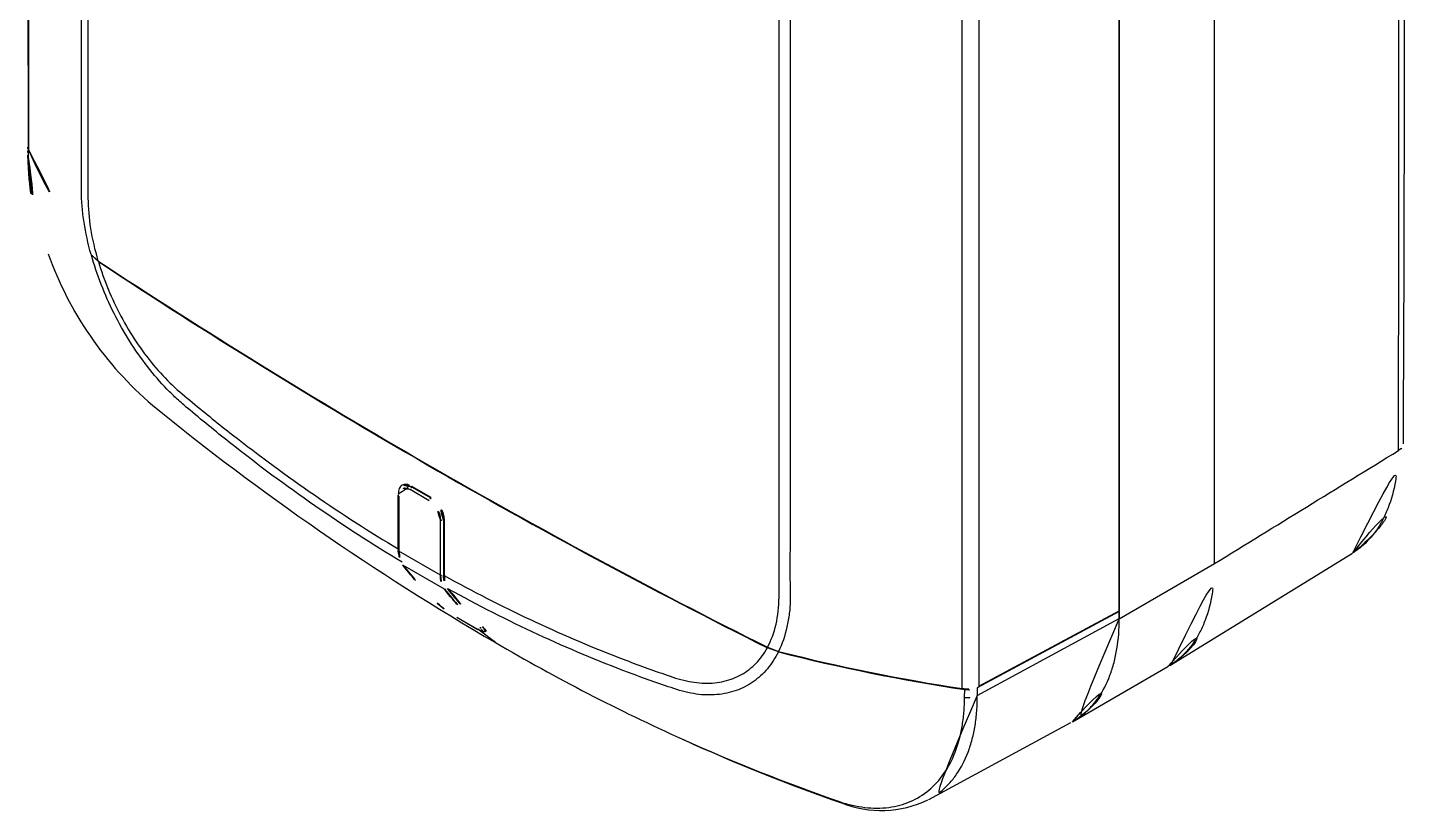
# Model space of a CAD drawing. Extents: x 16296660632 to 16296680496, y -37409619871 to -37409616057.
# Drawn here: x 16296679438.9 to 16296679744.7, y -37409616945.4 to -37409616771.5 of the extents above; entities that cross this region are included whole.
import ezdxf

# ---------------------------------------------------------------- set-up
doc = ezdxf.new("R2010")
doc.units = 0
doc.header["$LTSCALE"] = 10
doc.header["$MEASUREMENT"] = 0
for name, color, linetype in [('BACK_CASE_DADA_2', 7, 'CONTINUOUS'), ('FRONT_CASE_DADA_', 7, 'CONTINUOUS'), ('SIDE_CASE', 7, 'CONTINUOUS'), ('WATER_TRAY_WINDO', 7, 'CONTINUOUS'), ('물받이', 7, 'CONTINUOUS')]:
    doc.layers.add(name, color=color, linetype=linetype)

msp = doc.modelspace()

# ---------------------------------------------------------------- linework, layer by layer
at = {"layer": 'BACK_CASE_DADA_2', "color": 7, "linetype": 'Continuous', "ltscale": 25.4}
msp.add_line((16296679692.55648, -37409616913.170807), (16296679733.13188, -37409616888.224777), dxfattribs=at)
for centre, radius, start, end in [((16296647464.75717, -37409616783.294746), 32278.708311, 359.8539976354, 0.1783503441), ((16296663510.9408, -37409616775.308228), 16233.761963, 359.6870117489, 0.3317852561), ((16296679716.83073, -37409616865.84594), 27.675739, 306.38581042, 3.94517119)]:
    msp.add_arc(centre, radius, start, end, dxfattribs=at)
msp.add_ellipse((16296679740.483589, -37409616863.839302), major_axis=(-3.998369, 0.114215), ratio=0.5569625964, start_param=2.3898475993, end_param=3.1353648795, dxfattribs=at)
for points in [[(16296679702.51226, -37409616890.555946), (16296679716.12849, -37409616882.185341), (16296679729.74472, -37409616873.814537), (16296679743.36095, -37409616865.443542)], [(16296679733.1453, -37409616888.25222), (16296679733.18313, -37409616888.228897), (16296679733.22089, -37409616888.205406), (16296679733.25857, -37409616888.18177)]]:
    msp.add_open_spline(points, degree=3, dxfattribs=at)
for points, knots in [([(16296679733.25857, -37409616888.18177), (16296679733.516399, -37409616888.019989), (16296679733.77051, -37409616887.850754), (16296679734.36343, -37409616887.432083), (16296679734.699739, -37409616887.175362), (16296679736.33271, -37409616885.830437), (16296679737.488001, -37409616884.559097), (16296679739.001431, -37409616882.369324), (16296679739.469191, -37409616881.591949), (16296679740.114969, -37409616880.353508), (16296679740.32091, -37409616879.928612), (16296679740.71381, -37409616879.054268), (16296679740.9011, -37409616878.603996), (16296679741.78282, -37409616876.312103), (16296679742.32021, -37409616874.335648), (16296679743.078529, -37409616870.104057), (16296679743.299931, -37409616867.848686), (16296679743.36095, -37409616865.443542)], [0.44591110666, 0.44591110666, 0.44591110666, 0.44591110666, 0.46875, 0.46875, 0.5, 0.5, 0.625, 0.625, 0.6875, 0.6875, 0.71875, 0.71875, 0.75, 0.75, 0.875, 0.875, 1, 1, 1, 1]), ([(16296679692.86846, -37409616913.008217), (16296679693.069, -37409616912.878708), (16296679693.267191, -37409616912.744614), (16296679693.80382, -37409616912.364479), (16296679694.13825, -37409616912.108383), (16296679695.761881, -37409616910.76664), (16296679696.90741, -37409616909.499947), (16296679698.40365, -37409616907.320061), (16296679698.865179, -37409616906.546516), (16296679699.500759, -37409616905.314743), (16296679699.703159, -37409616904.892212), (16296679700.088699, -37409616904.022911), (16296679700.27215, -37409616903.575211), (16296679701.132271, -37409616901.297203), (16296679701.64546, -37409616899.33651), (16296679702.335449, -37409616895.149117), (16296679702.51226, -37409616892.92244), (16296679702.51226, -37409616890.555946)], [0.45079476143, 0.45079476143, 0.45079476143, 0.45079476143, 0.46875, 0.46875, 0.5, 0.5, 0.625, 0.625, 0.6875, 0.6875, 0.71875, 0.71875, 0.75, 0.75, 0.875, 0.875, 1, 1, 1, 1])]:
    msp.add_open_spline(points, degree=3, knots=knots, dxfattribs=at)
at = {"layer": 'FRONT_CASE_DADA_', "color": 7, "linetype": 'Continuous', "ltscale": 25.4}
for p, q in [((16296679681.320709, -37409616721.185951), (16296679681.320709, -37409616901.047523)), ((16296679452.973591, -37409616821.893333), (16296679454.51366, -37409616823.296227)), ((16296679650.16843, -37409616917.799057), (16296679681.320709, -37409616901.047523)), ((16296679603.227591, -37409616909.156303), (16296679605.673269, -37409616910.054588))]:
    msp.add_line(p, q, dxfattribs=at)
for centre, radius, start, end in [((16296703538.97715, -37409616709.639069), 24100.105303, 179.8150927027, 180.2102612037), ((16296679545.934349, -37409616750.708267), 117.085515, 204.15573766, 217.44303217), ((16296680246.783529, -37409615622.76532), 1438.390077, 236.57774996, 243.422046372), ((16296679710.38855, -37409616498.922379), 424.258157, 255.71058008, 261.33208846), ((16296679647.459921, -37409616912.173073), 6.244027, 260.69243769, 295.70730255)]:
    msp.add_arc(centre, radius, start, end, dxfattribs=at)
for points, knots in [([(16296679452.973591, -37409616821.893333), (16296679452.300489, -37409616819.46698), (16296679451.7868, -37409616817.088814), (16296679451.24975, -37409616813.608238), (16296679451.109831, -37409616812.461571), (16296679450.90959, -37409616810.195587), (16296679450.84333, -37409616809.058739), (16296679450.82967, -37409616807.44191), (16296679450.83466, -37409616806.916733), (16296679450.83374, -37409616805.85009), (16296679450.83289, -37409616805.315727), (16296679450.830851, -37409616803.711739), (16296679450.829769, -37409616802.640739), (16296679450.82659, -37409616799.422363), (16296679450.826839, -37409616797.273102), (16296679450.82732, -37409616786.537979), (16296679450.82641, -37409616777.948692), (16296679450.824591, -37409616752.182152), (16296679450.82341, -37409616735.005074), (16296679450.825411, -37409616700.652901), (16296679450.827789, -37409616683.476936), (16296679450.827801, -37409616657.705658), (16296679450.82967, -37409616649.11528), (16296679450.84033, -37409616631.942841), (16296679450.82889, -37409616623.355713), (16296679450.61603, -37409616606.316254), (16296679450.38456, -37409616597.833572), (16296679449.993361, -37409616580.887192), (16296679449.823629, -37409616572.40052), (16296679449.566561, -37409616559.670532), (16296679449.479731, -37409616555.426971), (16296679449.294809, -37409616546.942337), (16296679449.18992, -37409616542.699097), (16296679448.99593, -37409616534.269989), (16296679448.906019, -37409616530.076698), (16296679448.818769, -37409616523.816597), (16296679448.791849, -37409616521.724854), (16296679448.72916, -37409616518.578018), (16296679448.70299, -37409616517.525978), (16296679448.66017, -37409616515.445267), (16296679448.702591, -37409616514.482262), (16296679448.898581, -37409616511.631561), (16296679449.166639, -37409616509.860748), (16296679449.943649, -37409616506.605911), (16296679450.44912, -37409616505.170174), (16296679451.70653, -37409616502.76606), (16296679452.46455, -37409616501.774437), (16296679454.237579, -37409616500.234589), (16296679455.23617, -37409616499.698227), (16296679457.48666, -37409616499.06115), (16296679458.7535, -37409616498.957619), (16296679461.49287, -37409616499.20845), (16296679462.96627, -37409616499.558258), (16296679465.35216, -37409616500.415039), (16296679466.18465, -37409616500.769142), (16296679467.875799, -37409616501.536819), (16296679468.724421, -37409616501.926392), (16296679471.27935, -37409616503.111122), (16296679472.99468, -37409616503.922142), (16296679481.631729, -37409616508.072746), (16296679488.737329, -37409616511.701317), (16296679503.39279, -37409616519.518112), (16296679510.935579, -37409616523.701042), (16296679518.67527, -37409616528.169647)], [0, 0, 0, 0, 0.015625, 0.015625, 0.0234375, 0.0234375, 0.03125, 0.03125, 0.03515625, 0.03515625, 0.0390625, 0.0390625, 0.046875, 0.046875, 0.0625, 0.0625, 0.125, 0.125, 0.25, 0.25, 0.375, 0.375, 0.4375, 0.4375, 0.5, 0.5, 0.5625, 0.5625, 0.625, 0.625, 0.65625, 0.65625, 0.6875, 0.6875, 0.71875, 0.71875, 0.734375, 0.734375, 0.7421875, 0.7421875, 0.75, 0.75, 0.765625, 0.765625, 0.78125, 0.78125, 0.796875, 0.796875, 0.8125, 0.8125, 0.828125, 0.828125, 0.84375, 0.84375, 0.8515625, 0.8515625, 0.859375, 0.859375, 0.875, 0.875, 0.9375, 0.9375, 1, 1, 1, 1]), ([(16296679518.927019, -37409616529.875443), (16296679511.464661, -37409616525.566994), (16296679504.220461, -37409616521.540688), (16296679490.112869, -37409616513.978706), (16296679483.250839, -37409616510.446121), (16296679474.88656, -37409616506.365768), (16296679473.224291, -37409616505.56646), (16296679469.9203, -37409616504.00312), (16296679468.273821, -37409616503.225082), (16296679465.022261, -37409616501.769531), (16296679463.463989, -37409616501.242912), (16296679460.614981, -37409616500.638802), (16296679459.30228, -37409616500.548286), (16296679456.88604, -37409616500.833153), (16296679455.81366, -37409616501.209633), (16296679453.92557, -37409616502.416817), (16296679453.096041, -37409616503.258888), (16296679451.708521, -37409616505.395439), (16296679451.15489, -37409616506.679413), (16296679450.290079, -37409616509.680038), (16296679449.969931, -37409616511.409866), (16296679449.766541, -37409616514.269409), (16296679449.73855, -37409616515.265556), (16296679449.7731, -37409616517.34584), (16296679449.818911, -37409616518.416924), (16296679449.926491, -37409616521.621887), (16296679449.994711, -37409616523.772346), (16296679450.206779, -37409616530.228287), (16296679450.361839, -37409616534.537811), (16296679450.74918, -37409616547.37426), (16296679450.910259, -37409616555.858749), (16296679451.253309, -37409616572.892647), (16296679451.42552, -37409616581.416649), (16296679451.816629, -37409616598.430229), (16296679452.03966, -37409616606.922897), (16296679452.25495, -37409616624.004097), (16296679452.28183, -37409616632.640083), (16296679452.272369, -37409616649.877037), (16296679452.267981, -37409616658.497528), (16296679452.26498, -37409616684.361801), (16296679452.26062, -37409616701.599792), (16296679452.254801, -37409616736.076263), (16296679452.25416, -37409616753.31559), (16296679452.254021, -37409616779.176689), (16296679452.25419, -37409616787.79734), (16296679452.25321, -37409616800.727654), (16296679452.25355, -37409616805.039673), (16296679452.31942, -37409616811.546837), (16296679452.498541, -37409616813.787521), (16296679453.23947, -37409616818.442551), (16296679453.797421, -37409616820.879097), (16296679454.51366, -37409616823.296227)], [0, 0, 0, 0, 0.0625, 0.0625, 0.125, 0.125, 0.140625, 0.140625, 0.15625, 0.15625, 0.171875, 0.171875, 0.1875, 0.1875, 0.203125, 0.203125, 0.21875, 0.21875, 0.234375, 0.234375, 0.25, 0.25, 0.2578125, 0.2578125, 0.265625, 0.265625, 0.28125, 0.28125, 0.3125, 0.3125, 0.375, 0.375, 0.4375, 0.4375, 0.5, 0.5, 0.5625, 0.5625, 0.625, 0.625, 0.75, 0.75, 0.875, 0.875, 0.9375, 0.9375, 0.96875, 0.96875, 0.984375, 0.984375, 1, 1, 1, 1]), ([(16296679518.67527, -37409616528.169647), (16296679526.16803, -37409616532.495667), (16296679533.80759, -37409616537.067398), (16296679549.34453, -37409616546.639503), (16296679557.242701, -37409616551.641876), (16296679567.251289, -37409616558.199638), (16296679569.25848, -37409616559.525627), (16296679572.2722, -37409616561.534721), (16296679573.277479, -37409616562.207962), (16296679575.28932, -37409616563.56205), (16296679576.296841, -37409616564.234093), (16296679579.313841, -37409616566.325027), (16296679581.335979, -37409616567.885078), (16296679585.32082, -37409616571.283447), (16296679587.23456, -37409616573.086578), (16296679590.908911, -37409616576.889282), (16296679592.68574, -37409616578.911346), (16296679595.95409, -37409616583.072151), (16296679597.44451, -37409616585.202789), (16296679600.114901, -37409616589.585571), (16296679601.298969, -37409616591.858238), (16296679603.227579, -37409616596.368088), (16296679603.99222, -37409616598.625969), (16296679604.84691, -37409616602.009666), (16296679605.080971, -37409616603.14164), (16296679605.358959, -37409616604.809959), (16296679605.43939, -37409616605.36158), (16296679605.592831, -37409616606.458603), (16296679605.61558, -37409616606.990807), (16296679605.7369, -37409616609.660294), (16296679605.80644, -37409616611.799423), (16296679606.084141, -37409616618.235786), (16296679606.279831, -37409616622.520462), (16296679606.577841, -37409616631.066681), (16296679606.685511, -37409616635.332672), (16296679606.860319, -37409616643.877983), (16296679606.949909, -37409616648.155647), (16296679607.21018, -37409616660.990288), (16296679607.381599, -37409616669.550247), (16296679607.77339, -37409616686.641357), (16296679607.97538, -37409616695.162552), (16296679608.232389, -37409616712.33432), (16296679608.25058, -37409616720.982491), (16296679608.249331, -37409616738.301979), (16296679608.24901, -37409616746.964317), (16296679608.23568, -37409616772.940849), (16296679608.235359, -37409616790.259903), (16296679608.234699, -37409616824.896477), (16296679608.23284, -37409616842.213531), (16296679608.228649, -37409616868.189087), (16296679608.22661, -37409616876.847427), (16296679608.22633, -37409616889.83609), (16296679608.194639, -37409616894.156799), (16296679608.290791, -37409616899.576347), (16296679608.187531, -37409616900.623901), (16296679607.93679, -37409616902.671219), (16296679607.765909, -37409616903.668579), (16296679607.11063, -37409616906.578827), (16296679606.4753, -37409616908.421654), (16296679605.673269, -37409616910.054588)], [0, 0, 0, 0, 0.0625, 0.0625, 0.125, 0.125, 0.140625, 0.140625, 0.1484375, 0.1484375, 0.15625, 0.15625, 0.171875, 0.171875, 0.1875, 0.1875, 0.203125, 0.203125, 0.21875, 0.21875, 0.234375, 0.234375, 0.25, 0.25, 0.2578125, 0.2578125, 0.26171875, 0.26171875, 0.265625, 0.265625, 0.28125, 0.28125, 0.3125, 0.3125, 0.34375, 0.34375, 0.375, 0.375, 0.4375, 0.4375, 0.5, 0.5, 0.5625, 0.5625, 0.625, 0.625, 0.75, 0.75, 0.875, 0.875, 0.9375, 0.9375, 0.96875, 0.96875, 0.9765625, 0.9765625, 0.984375, 0.984375, 1, 1, 1, 1]), ([(16296679603.227591, -37409616909.156303), (16296679604.05554, -37409616907.622543), (16296679604.69025, -37409616905.90316), (16296679605.54669, -37409616902.186668), (16296679605.7589, -37409616900.151993), (16296679605.83647, -37409616893.735893), (16296679605.83633, -37409616889.432457), (16296679605.83531, -37409616876.521896), (16296679605.83544, -37409616867.915359), (16296679605.834471, -37409616842.095383), (16296679605.831671, -37409616824.881798), (16296679605.82243, -37409616790.452057), (16296679605.81741, -37409616773.236359), (16296679605.821871, -37409616747.414719), (16296679605.8221, -37409616738.80587), (16296679605.817221, -37409616721.587242), (16296679605.850901, -37409616712.99646), (16296679605.579359, -37409616695.903976), (16296679605.355551, -37409616687.425278), (16296679604.9611, -37409616670.440178), (16296679604.79867, -37409616661.934486), (16296679604.449711, -37409616644.921623), (16296679604.217461, -37409616636.407669), (16296679604.053221, -37409616623.721893), (16296679604.049009, -37409616619.508247), (16296679604.04101, -37409616613.179039), (16296679604.03303, -37409616611.066566), (16296679603.994129, -37409616607.903191), (16296679603.97846, -37409616606.850906), (16296679603.89835, -37409616604.736809), (16296679603.79715, -37409616603.658607), (16296679603.295259, -37409616600.36171), (16296679602.66493, -37409616598.053421), (16296679600.98045, -37409616593.532463), (16296679599.92745, -37409616591.292091), (16296679597.39922, -37409616586.83345), (16296679595.948151, -37409616584.657753), (16296679592.778669, -37409616580.480438), (16296679591.030041, -37409616578.443283), (16296679587.354309, -37409616574.606262), (16296679585.441669, -37409616572.814873), (16296679581.49519, -37409616569.455688), (16296679579.447729, -37409616567.883324), (16296679576.431641, -37409616565.802017), (16296679575.42902, -37409616565.135857), (16296679573.42445, -37409616563.792183), (16296679572.42321, -37409616563.124199), (16296679569.422791, -37409616561.131142), (16296679567.426901, -37409616559.816719), (16296679557.47138, -37409616553.311813), (16296679549.573219, -37409616548.316109), (16296679534.03233, -37409616538.75341), (16296679526.401211, -37409616534.19075), (16296679518.927019, -37409616529.875443)], [0, 0, 0, 0, 0.015625, 0.015625, 0.03125, 0.03125, 0.0625, 0.0625, 0.125, 0.125, 0.25, 0.25, 0.375, 0.375, 0.4375, 0.4375, 0.5, 0.5, 0.5625, 0.5625, 0.625, 0.625, 0.6875, 0.6875, 0.71875, 0.71875, 0.734375, 0.734375, 0.7421875, 0.7421875, 0.75, 0.75, 0.765625, 0.765625, 0.78125, 0.78125, 0.796875, 0.796875, 0.8125, 0.8125, 0.828125, 0.828125, 0.84375, 0.84375, 0.8515625, 0.8515625, 0.859375, 0.859375, 0.875, 0.875, 0.9375, 0.9375, 1, 1, 1, 1]), ([(16296679439.11216, -37409616632.492287), (16296679439.109449, -37409616660.180618), (16296679439.10725, -37409616687.868912), (16296679439.104321, -37409616729.401993), (16296679439.103649, -37409616743.24633), (16296679439.1036, -37409616764.012306), (16296679439.1036, -37409616770.934303), (16296679439.103041, -37409616781.317673), (16296679439.102739, -37409616784.778847), (16296679439.102131, -37409616789.970818), (16296679439.101839, -37409616792.566887), (16296679439.10206, -37409616795.162781), (16296679439.102289, -37409616796.46067), (16296679439.1024, -37409616796.893333), (16296679439.10261, -37409616797.758461), (16296679439.102091, -37409616798.189636), (16296679439.101379, -37409616798.62207)], [0, 0, 0, 0, 0.5, 0.5, 0.75, 0.75, 0.875, 0.875, 0.9375, 0.9375, 0.96875, 0.984375, 0.984375, 0.9921875, 0.9921875, 1, 1, 1, 1]), ([(16296679646.45005, -37409616918.334877), (16296679646.44968, -37409616917.867783), (16296679646.447081, -37409616917.400864), (16296679646.44698, -37409616916.46769), (16296679646.446899, -37409616915.067886), (16296679646.44697, -37409616913.667961), (16296679646.447241, -37409616910.868011), (16296679646.44754, -37409616909.001244), (16296679646.448021, -37409616903.400963), (16296679646.44838, -37409616892.200684), (16296679646.447651, -37409616881.000931), (16296679646.44648, -37409616858.601257), (16296679646.446529, -37409616843.667633), (16296679646.44619, -37409616813.800217), (16296679646.44581, -37409616798.866493), (16296679646.444901, -37409616768.998894), (16296679646.44536, -37409616754.064796), (16296679646.44352, -37409616739.131264)], [0, 0, 0, 0, 0.0078125, 0.0078125, 0.015625, 0.03125, 0.03125, 0.0625, 0.0625, 0.125, 0.25, 0.25, 0.5, 0.5, 0.75, 0.75, 1, 1, 1, 1]), ([(16296679650.17687, -37409616738.549896), (16296679650.176279, -37409616768.424309), (16296679650.173109, -37409616798.300163), (16296679650.170509, -37409616843.112717), (16296679650.169689, -37409616858.050209), (16296679650.16983, -37409616880.455688), (16296679650.170059, -37409616891.65834), (16296679650.16931, -37409616902.861526), (16296679650.168671, -37409616908.463287), (16296679650.16828, -37409616911.264198), (16296679650.1684, -37409616914.064819), (16296679650.168659, -37409616915.931801), (16296679650.16958, -37409616916.864861), (16296679650.16843, -37409616917.799057)], [0, 0, 0, 0, 0.5, 0.5, 0.75, 0.75, 0.875, 0.9375, 0.9375, 0.96875, 0.984375, 0.984375, 1, 1, 1, 1])]:
    msp.add_open_spline(points, degree=3, knots=knots, dxfattribs=at)
msp.add_open_spline([(16296679439.101379, -37409616798.62207), (16296679439.025721, -37409616798.443779), (16296679438.988791, -37409616798.264374), (16296679438.989401, -37409616798.083878)], degree=3, dxfattribs=at)
at = {"layer": 'SIDE_CASE', "color": 7, "linetype": 'Continuous', "ltscale": 25.4}
for p, q in [((16296679702.53392, -37409616890.568649), (16296679702.53392, -37409616700.688408)), ((16296679681.320709, -37409616902.816093), (16296679681.320709, -37409616712.93586)), ((16296679681.320709, -37409616902.816093), (16296679702.53392, -37409616890.568649)), ((16296679670.96743, -37409616925.700417), (16296679692.18063, -37409616913.452957))]:
    msp.add_line(p, q, dxfattribs=at)
for centre in [(16296679667.185591, -37409616870.160278), (16296679645.97238, -37409616882.40773)]:
    msp.add_ellipse(centre, major_axis=(-24.995044, 43.292687), ratio=0.5773502692, start_param=3.1415926536, end_param=3.926990817, dxfattribs=at)
at = {"layer": 'WATER_TRAY_WINDO', "color": 7, "linetype": 'Continuous', "ltscale": 25.4}
for p, q in [((16296679521.22224, -37409616875.348557), (16296679521.222019, -37409616887.594971)), ((16296679521.36869, -37409616875.552689), (16296679521.368469, -37409616887.799103)), ((16296679528.098869, -37409616876.580994), (16296679523.843241, -37409616874.124008)), ((16296679524.30662, -37409616873.443542), (16296679524.19063, -37409616873.515266)), ((16296679524.19063, -37409616873.515266), (16296679528.44626, -37409616875.972252)), ((16296679530.573099, -37409616893.11338), (16296679530.573311, -37409616880.866982)), ((16296679531.2742, -37409616880.870522), (16296679531.273979, -37409616893.11692)), ((16296679530.573099, -37409616893.11338), (16296679521.368469, -37409616887.799103)), ((16296679531.49198, -37409616896.260986), (16296679522.25765, -37409616890.92955)), ((16296679534.218969, -37409616902.477882), (16296679538.838989, -37409616905.145248)), ((16296679534.24523, -37409616902.496628), (16296679538.86525, -37409616905.164001)), ((16296679540.50902, -37409616905.675858), (16296679540.704781, -37409616905.566719))]:
    msp.add_line(p, q, dxfattribs=at)
msp.add_arc((16296679548.160561, -37409616878.524673), 27.715057, 228.62343322, 239.79909947, dxfattribs=at)
for centre, major_axis, ratio, start_param, end_param in [((16296679521.72224, -37409616875.348572), (0.5, -0.000009), 0.5773383715, 3.1415926536, 3.9270011204), ((16296679521.72224, -37409616875.348572), (0.5, -0.000009), 0.5773383715, 2.3736580861, 3.1415926536), ((16296679524.197491, -37409616876.778526), (2.013475, -3.457367), 0.5772248147, 2.3541773252, 3.9246690655), ((16296679523.843941, -37409616876.982643), (1.750479, -3.032044), 0.5771863367, 2.356357081, 3.9268488213), ((16296679524.196791, -37409616873.919891), (-0.25, -0.433013), 0.5773502692, 3.9444235023, 5.4977665365), ((16296679528.452419, -37409616876.376877), (-0.25, -0.433013), 0.5773502692, 3.9444235023, 5.4977665365), ((16296679528.098061, -37409616879.438766), (1.749946, -3.03112), 0.5775380502, 0.7855607668, 2.3560525071), ((16296679528.45162, -37409616879.23465), (-1.999938, 3.464137), 0.5749754576, 3.9271533965, 5.4976451368), ((16296679530.92687, -37409616880.662857), (-0.5, 0.000009), 0.5773383715, 0.7854084668, 2.3387515011), ((16296679521.722019, -37409616887.594978), (0.5, -0.000009), 0.5773383715, 3.1415926536, 3.9270011204), ((16296679527.280849, -37409616884.27169), (-4.147327, -7.421371), 0.5677897358, 5.4898186956, 6.0453967843), ((16296679640.396839, -37409616734.120377), (-97.494313, -174.79747), 0.5672130434, 6.0449378393, 6.1410501712), ((16296679536.68298, -37409616889.700012), (-4.356855, -7.300356), 0.5867549127, 5.5062541633, 6.0618322521), ((16296679530.926649, -37409616892.909271), (0.5, -0.000009), 0.5773383715, 3.9270011204, 5.4803441547), ((16296679537.03031, -37409616889.907669), (-4.106957, -6.867262), 0.5873370961, 5.5068029974, 6.0623810861), ((16296679531.79236, -37409616895.872253), (0.392912, 0.309225), 0.7896761436, 3.4496343435, 5.0056026378), ((16296679653.817961, -37409616741.869072), (-102.722376, -171.777826), 0.5873123805, 6.0623577287, 6.1584700605), ((16296679654.165291, -37409616742.076721), (-102.472484, -171.344726), 0.5873370961, 6.0623810861, 6.1584934179), ((16296679534.49523, -37409616902.063606), (0.25, 0.433013), 0.5773502692, 3.0301058353, 3.1415926536), ((16296679539.11525, -37409616904.730988), (0.25, 0.433013), 0.5773502692, 3.0301058353, 3.1415926536), ((16296679539.624929, -37409616904.398216), (0.34054, 0.366104), 0.803049204, 3.3253081333, 4.8822283107)]:
    msp.add_ellipse(centre, major_axis=major_axis, ratio=ratio, start_param=start_param, end_param=end_param, dxfattribs=at)
for points, knots in [([(16296679538.838989, -37409616905.145248), (16296679539.025089, -37409616905.252701), (16296679539.189779, -37409616905.342957), (16296679539.40696, -37409616905.454292), (16296679539.474649, -37409616905.487488), (16296679539.59663, -37409616905.544167), (16296679539.651369, -37409616905.567902), (16296679539.733601, -37409616905.600594), (16296679539.764231, -37409616905.611839), (16296679539.792219, -37409616905.621147)], [0, 0, 0, 0, 0.125, 0.125, 0.1875, 0.1875, 0.25, 0.25, 0.29246708798, 0.29246708798, 0.29246708798, 0.29246708798]), ([(16296679539.792219, -37409616905.621147), (16296679539.84663, -37409616905.639236), (16296679539.891041, -37409616905.650017), (16296679539.977341, -37409616905.659538), (16296679540.00736, -37409616905.649628), (16296679540.027929, -37409616905.602417), (16296679540.0186, -37409616905.565659), (16296679539.966351, -37409616905.469231), (16296679539.923059, -37409616905.409172), (16296679539.7467, -37409616905.197937), (16296679539.572149, -37409616905.0205), (16296679539.34383, -37409616904.808121)], [0.29246708798, 0.29246708798, 0.29246708798, 0.29246708798, 0.375, 0.375, 0.5, 0.5, 0.625, 0.625, 0.75, 0.75, 1, 1, 1, 1]), ([(16296679539.903999, -37409616905.675056), (16296679539.986309, -37409616905.706398), (16296679540.10663, -37409616905.736053), (16296679540.321779, -37409616905.757492), (16296679540.44429, -37409616905.694077), (16296679540.491261, -37409616905.669823)], [0, 0, 0, 0, 0.4998795966, 0.8355320449, 1, 1, 1, 1]), ([(16296679539.97226, -37409616904.605873), (16296679540.20508, -37409616904.871933), (16296679540.373211, -37409616905.09462), (16296679540.52524, -37409616905.362244), (16296679540.55839, -37409616905.439941), (16296679540.584721, -37409616905.564613), (16296679540.578581, -37409616905.612587), (16296679540.541611, -37409616905.655907), (16296679540.529579, -37409616905.665077), (16296679540.51491, -37409616905.672279)], [0, 0, 0, 0, 0.25, 0.25, 0.375, 0.375, 0.5, 0.5, 0.54266899806, 0.54266899806, 0.54266899806, 0.54266899806])]:
    msp.add_open_spline(points, degree=3, knots=knots, dxfattribs=at)
at = {"layer": '물받이', "color": 7, "linetype": 'Continuous', "ltscale": 25.4}
for p, q in [((16296679439.011499, -37409616798.455452), (16296679439.020639, -37409616800.238327)), ((16296679454.614479, -37409616823.476646), (16296679453.06971, -37409616822.070847)), ((16296679521.221849, -37409616887.316788), (16296679521.222071, -37409616875.346336)), ((16296679524.18189, -37409616873.371529), (16296679528.42453, -37409616875.821022)), ((16296679531.404409, -37409616880.959152), (16296679531.40419, -37409616893.195572)), ((16296679681.36083, -37409616901.187683), (16296679649.813339, -37409616918.151741)), ((16296679649.817751, -37409616919.863167), (16296679681.36083, -37409616902.791397)), ((16296679681.21578, -37409616901.103943), (16296679681.36083, -37409616901.187683)), ((16296679681.36083, -37409616901.187683), (16296679681.36083, -37409616902.791397)), ((16296679542.83304, -37409616908.120842), (16296679538.894461, -37409616905.095337)), ((16296679605.648529, -37409616910.162331), (16296679603.19783, -37409616909.26133)), ((16296679649.813339, -37409616918.151741), (16296679649.817751, -37409616919.863167)), ((16296679647.013531, -37409616920.32309), (16296679647.028669, -37409616918.554222)), ((16296679639.05117, -37409616942.945778), (16296679670.605659, -37409616925.866241))]:
    msp.add_line(p, q, dxfattribs=at)
for centre, radius, start, end in [((16296679486.164249, -37409616797.634117), 47.230089, 180.52369166, 180.99277726), ((16296679486.164249, -37409616797.634117), 47.230089, 181.45843064, 182.64208679), ((16296679545.566099, -37409616751.015823), 116.637907, 203.99919465, 217.53111871), ((16296679503.515141, -37409616798.227631), 64.606532, 181.45099624, 201.25498136), ((16296679518.042801, -37409616795.13372), 79.186862, 183.69588895, 199.61609784), ((16296679518.042801, -37409616795.13372), 79.186862, 199.61609784, 229.52093783), ((16296680246.82202, -37409615622.902901), 1438.3915, 236.580810919, 243.419113996), ((16296679838.38607, -37409616399.831757), 587.970564, 230.783093989, 239.823390822), ((16296679524.87789, -37409616881.311073), 6.536007, 3.08633681, 57.13714045), ((16296679525.98896, -37409616887.543678), 4.772502, 182.39880549, 207.94075603), ((16296679536.171221, -37409616893.422478), 4.772426, 177.27476501, 214.8540392), ((16296679590.076361, -37409616851.196632), 73.240103, 217.86315605, 226.81571985), ((16296679762.54323, -37409616533.364372), 434.413375, 239.61798387, 245.78433315), ((16296679710.314489, -37409616500.275787), 423.038933, 255.67548671, 261.39641411), ((16296679647.783159, -37409616913.939796), 4.675698, 260.71392512, 295.73428172), ((16296679762.54323, -37409616533.364372), 434.413375, 245.78433315, 250.73182108), ((16296679744.97427, -37409616579.5933), 385.067137, 245.38310793, 251.01325039), ((16296679628.458151, -37409616921.419632), 23.981644, 248.44874674, 295.68178572)]:
    msp.add_arc(centre, radius, start, end, dxfattribs=at)
for centre, major_axis, ratio, start_param, end_param in [((16296679441.932739, -37409616799.797951), (2.999846, 0.030389), 0.5842605717, 3.1325453061, 3.1607120898), ((16296679441.932739, -37409616799.797951), (2.999846, 0.030389), 0.5842605717, 3.1607120898, 3.3782004685), ((16296679647.73377, -37409616918.617233), (2.999835, 0.031462), 0.5840220836, 4.4638076007, 5.4742438152), ((16296679620.62356, -37409616940.876984), (0.959071, 2.842566), 0.6668216361, 2.8700445924, 3.1349420523)]:
    msp.add_ellipse(centre, major_axis=major_axis, ratio=ratio, start_param=start_param, end_param=end_param, dxfattribs=at)
for points in [[(16296679439.011499, -37409616798.455452), (16296679438.956829, -37409616798.325813), (16296679438.929449, -37409616798.195419), (16296679438.92853, -37409616798.064278)], [(16296679639.06679, -37409616942.971733), (16296679639.00898, -37409616943.003067), (16296679638.950979, -37409616943.034073), (16296679638.892799, -37409616943.064743)]]:
    msp.add_open_spline(points, degree=3, dxfattribs=at)
for points, knots in [([(16296679522.07258, -37409616890.27108), (16296679509.022579, -37409616882.428253), (16296679496.24243, -37409616873.556023), (16296679480.608271, -37409616861.162987), (16296679477.498409, -37409616858.618629), (16296679473.648411, -37409616855.370644), (16296679472.874941, -37409616854.714149), (16296679471.34691, -37409616853.307457), (16296679470.592369, -37409616852.571289), (16296679468.35672, -37409616850.2612), (16296679466.90102, -37409616848.58316), (16296679462.676849, -37409616843.147423), (16296679460.214849, -37409616839.215683), (16296679455.96748, -37409616830.746651), (16296679454.29566, -37409616826.437447), (16296679453.06971, -37409616822.070847)], [0, 0, 0, 0, 0.5, 0.5, 0.625, 0.625, 0.65625, 0.65625, 0.6875, 0.6875, 0.75, 0.75, 0.875, 0.875, 1, 1, 1, 1]), ([(16296679454.614479, -37409616823.476646), (16296679455.228149, -37409616825.521912), (16296679455.954029, -37409616827.562866), (16296679457.63238, -37409616831.635307), (16296679458.591379, -37409616833.67276), (16296679460.66679, -37409616837.575943), (16296679461.79097, -37409616839.462433), (16296679464.21969, -37409616843.100029), (16296679465.522329, -37409616844.844116), (16296679468.206261, -37409616848.05706), (16296679469.598261, -37409616849.548332), (16296679472.486111, -37409616852.2938), (16296679473.97221, -37409616853.505112), (16296679478.407511, -37409616857.184822), (16296679481.38348, -37409616859.582443), (16296679496.35955, -37409616871.292191), (16296679508.670111, -37409616879.778503), (16296679521.221849, -37409616887.316788)], [0, 0, 0, 0, 0.0625, 0.0625, 0.125, 0.125, 0.1875, 0.1875, 0.25, 0.25, 0.3125, 0.3125, 0.375, 0.375, 0.5, 0.5, 1, 1, 1, 1]), ([(16296679521.222071, -37409616875.080383), (16296679521.22208, -37409616874.853951), (16296679521.24122, -37409616874.642464), (16296679521.316219, -37409616874.248131), (16296679521.37298, -37409616874.063553), (16296679521.52121, -37409616873.734802), (16296679521.611931, -37409616873.590759), (16296679521.826281, -37409616873.342957), (16296679521.951071, -37409616873.239151), (16296679522.22373, -37409616873.081497), (16296679522.37253, -37409616873.026108), (16296679522.69569, -37409616872.963257), (16296679522.867849, -37409616872.956711), (16296679523.22381, -37409616872.992287), (16296679523.40999, -37409616873.034508), (16296679523.792681, -37409616873.168068), (16296679523.986191, -37409616873.258087), (16296679524.18189, -37409616873.371529)], [0, 0, 0, 0, 0.125, 0.125, 0.25, 0.25, 0.375, 0.375, 0.5, 0.5, 0.625, 0.625, 0.75, 0.75, 0.875, 0.875, 1, 1, 1, 1]), ([(16296679531.40419, -37409616893.195572), (16296679544.077221, -37409616900.22081), (16296679556.955351, -37409616906.2789), (16296679573.214411, -37409616912.597588), (16296679576.473339, -37409616913.798622), (16296679581.37224, -37409616915.506523), (16296679583.01786, -37409616916.102074), (16296679586.20785, -37409616916.872498), (16296679587.7623, -37409616917.084839), (16296679590.78826, -37409616917.161018), (16296679592.258039, -37409616917.014679), (16296679594.988239, -37409616916.369904), (16296679596.26483, -37409616915.872276), (16296679598.63933, -37409616914.527687), (16296679599.733179, -37409616913.677589), (16296679601.650141, -37409616911.692657), (16296679602.486931, -37409616910.552612), (16296679603.19783, -37409616909.26133)], [0, 0, 0, 0, 0.5, 0.5, 0.625, 0.625, 0.6875, 0.6875, 0.75, 0.75, 0.8125, 0.8125, 0.875, 0.875, 0.9375, 0.9375, 1, 1, 1, 1]), ([(16296679605.648529, -37409616910.162331), (16296679604.954741, -37409616911.550423), (16296679604.13714, -37409616912.804024), (16296679602.253719, -37409616915.039497), (16296679601.18177, -37409616916.019852), (16296679598.86628, -37409616917.631813), (16296679597.614759, -37409616918.275284), (16296679594.92622, -37409616919.230423), (16296679593.48056, -37409616919.540802), (16296679590.512159, -37409616919.806847), (16296679588.9767, -37409616919.766289), (16296679586.58548, -37409616919.433983), (16296679585.77356, -37409616919.27739), (16296679584.120781, -37409616918.87249), (16296679583.28718, -37409616918.611893), (16296679579.06473, -37409616917.208862), (16296679575.693029, -37409616916.015343), (16296679565.596331, -37409616912.2201), (16296679558.88962, -37409616909.40451), (16296679545.52404, -37409616903.200081), (16296679538.86338, -37409616899.810333), (16296679532.254919, -37409616896.149857)], [0, 0, 0, 0, 0.0625, 0.0625, 0.125, 0.125, 0.1875, 0.1875, 0.25, 0.25, 0.3125, 0.3125, 0.34375, 0.34375, 0.375, 0.375, 0.5, 0.5, 0.75, 0.75, 1, 1, 1, 1]), ([(16296679681.36083, -37409616902.791397), (16296679681.36083, -37409616905.157928), (16296679681.18399, -37409616907.387604), (16296679680.664591, -37409616910.535393), (16296679680.448851, -37409616911.551666), (16296679680.060551, -37409616913.026039), (16296679679.92033, -37409616913.50914), (16296679679.61797, -37409616914.458389), (16296679679.455509, -37409616914.925377), (16296679678.591141, -37409616917.207237), (16296679677.743259, -37409616918.842392), (16296679676.245859, -37409616921.020523), (16296679675.70892, -37409616921.700531), (16296679674.84598, -37409616922.650543), (16296679674.54874, -37409616922.955521), (16296679673.934759, -37409616923.541763), (16296679673.61721, -37409616923.823662), (16296679672.45089, -37409616924.784607), (16296679671.560049, -37409616925.384773), (16296679670.620741, -37409616925.894073)], [0, 0, 0, 0, 0.125, 0.125, 0.1875, 0.1875, 0.21875, 0.21875, 0.25, 0.25, 0.375, 0.375, 0.4375, 0.4375, 0.46875, 0.46875, 0.5, 0.5, 0.58087146304, 0.58087146304, 0.58087146304, 0.58087146304]), ([(16296679539.954639, -37409616904.600052), (16296679540.224159, -37409616904.852463), (16296679540.427719, -37409616905.06221), (16296679540.62995, -37409616905.310852), (16296679540.679239, -37409616905.382057), (16296679540.73587, -37409616905.495308), (16296679540.74391, -37409616905.538116), (16296679540.724051, -37409616905.57341), (16296679540.717331, -37409616905.580093), (16296679540.708429, -37409616905.585274)], [0, 0, 0, 0, 0.25, 0.25, 0.375, 0.375, 0.5, 0.5, 0.53745918621, 0.53745918621, 0.53745918621, 0.53745918621]), ([(16296679619.191219, -37409616943.443863), (16296679619.67947, -37409616943.604317), (16296679620.160681, -37409616943.749474), (16296679621.1182, -37409616944.014427), (16296679621.59306, -37409616944.133476), (16296679623.006571, -37409616944.450638), (16296679623.934389, -37409616944.608871), (16296679626.674549, -37409616944.92569), (16296679628.444691, -37409616944.927063), (16296679631.85495, -37409616944.494942), (16296679633.445971, -37409616944.067032), (16296679636.418819, -37409616942.800797), (16296679637.79862, -37409616941.963211), (16296679640.329519, -37409616939.862244), (16296679641.443939, -37409616938.62944), (16296679643.39097, -37409616935.811508), (16296679644.22279, -37409616934.226158), (16296679645.58493, -37409616930.690712), (16296679646.094231, -37409616928.790749), (16296679646.62022, -37409616925.756287), (16296679646.755569, -37409616924.713707), (16296679646.94656, -37409616922.565948), (16296679647.00411, -37409616921.460533), (16296679647.013531, -37409616920.32309)], [0, 0, 0, 0, 0.03125, 0.03125, 0.0625, 0.0625, 0.125, 0.125, 0.25, 0.25, 0.375, 0.375, 0.5, 0.5, 0.625, 0.625, 0.75, 0.75, 0.875, 0.875, 0.9375, 0.9375, 1, 1, 1, 1]), ([(16296679649.817751, -37409616919.863167), (16296679649.828449, -37409616921.041611), (16296679649.79047, -37409616922.18792), (16296679649.62748, -37409616924.414261), (16296679649.501551, -37409616925.494797), (16296679649.161831, -37409616927.591217), (16296679648.948, -37409616928.607109), (16296679648.56048, -37409616930.081863), (16296679648.42029, -37409616930.565193), (16296679648.117451, -37409616931.515129), (16296679647.954479, -37409616931.982628), (16296679647.086639, -37409616934.2668), (16296679646.23262, -37409616935.905167), (16296679644.724131, -37409616938.088387), (16296679644.183281, -37409616938.770073), (16296679643.313589, -37409616939.722847), (16296679643.013941, -37409616940.028816), (16296679642.39468, -37409616940.617172), (16296679642.07424, -37409616940.900208), (16296679640.902969, -37409616941.860497), (16296679640.00931, -37409616942.460777), (16296679639.06679, -37409616942.971733)], [0, 0, 0, 0, 0.0625, 0.0625, 0.125, 0.125, 0.1875, 0.1875, 0.21875, 0.21875, 0.25, 0.25, 0.375, 0.375, 0.4375, 0.4375, 0.46875, 0.46875, 0.5, 0.5, 0.58032601694, 0.58032601694, 0.58032601694, 0.58032601694])]:
    msp.add_open_spline(points, degree=3, knots=knots, dxfattribs=at)

doc.saveas('drawing.dxf')
